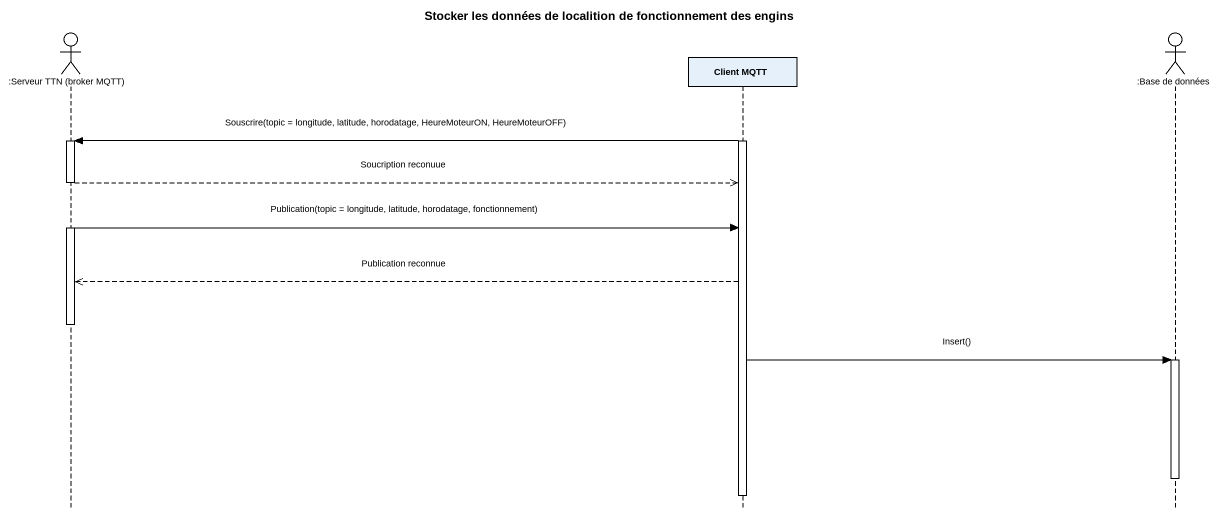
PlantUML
@startuml
title Stocker les données de localition de fonctionnement des engins
hide footbox
actor ":Serveur TTN (broker MQTT)" as Serveur_TTN_broker_MQTT
participant "Client MQTT" as Client_MQTT
actor ":Base de données" as Base_de_données

activate Client_MQTT
Client_MQTT -> Serveur_TTN_broker_MQTT : Souscrire(topic = longitude, latitude, horodatage, HeureMoteurON, HeureMoteurOFF)
activate Serveur_TTN_broker_MQTT
Serveur_TTN_broker_MQTT -->> Client_MQTT : Soucription reconuue
Serveur_TTN_broker_MQTT -> Client_MQTT : Publication(topic = longitude, latitude, horodatage, fonctionnement)
Client_MQTT -->> Serveur_TTN_broker_MQTT : Publication reconnue
deactivate Serveur_TTN_broker_MQTT
Client_MQTT -> Base_de_données : Insert()
activate Base_de_données
deactivate Base_de_données
deactivate Client_MQTT
@enduml
